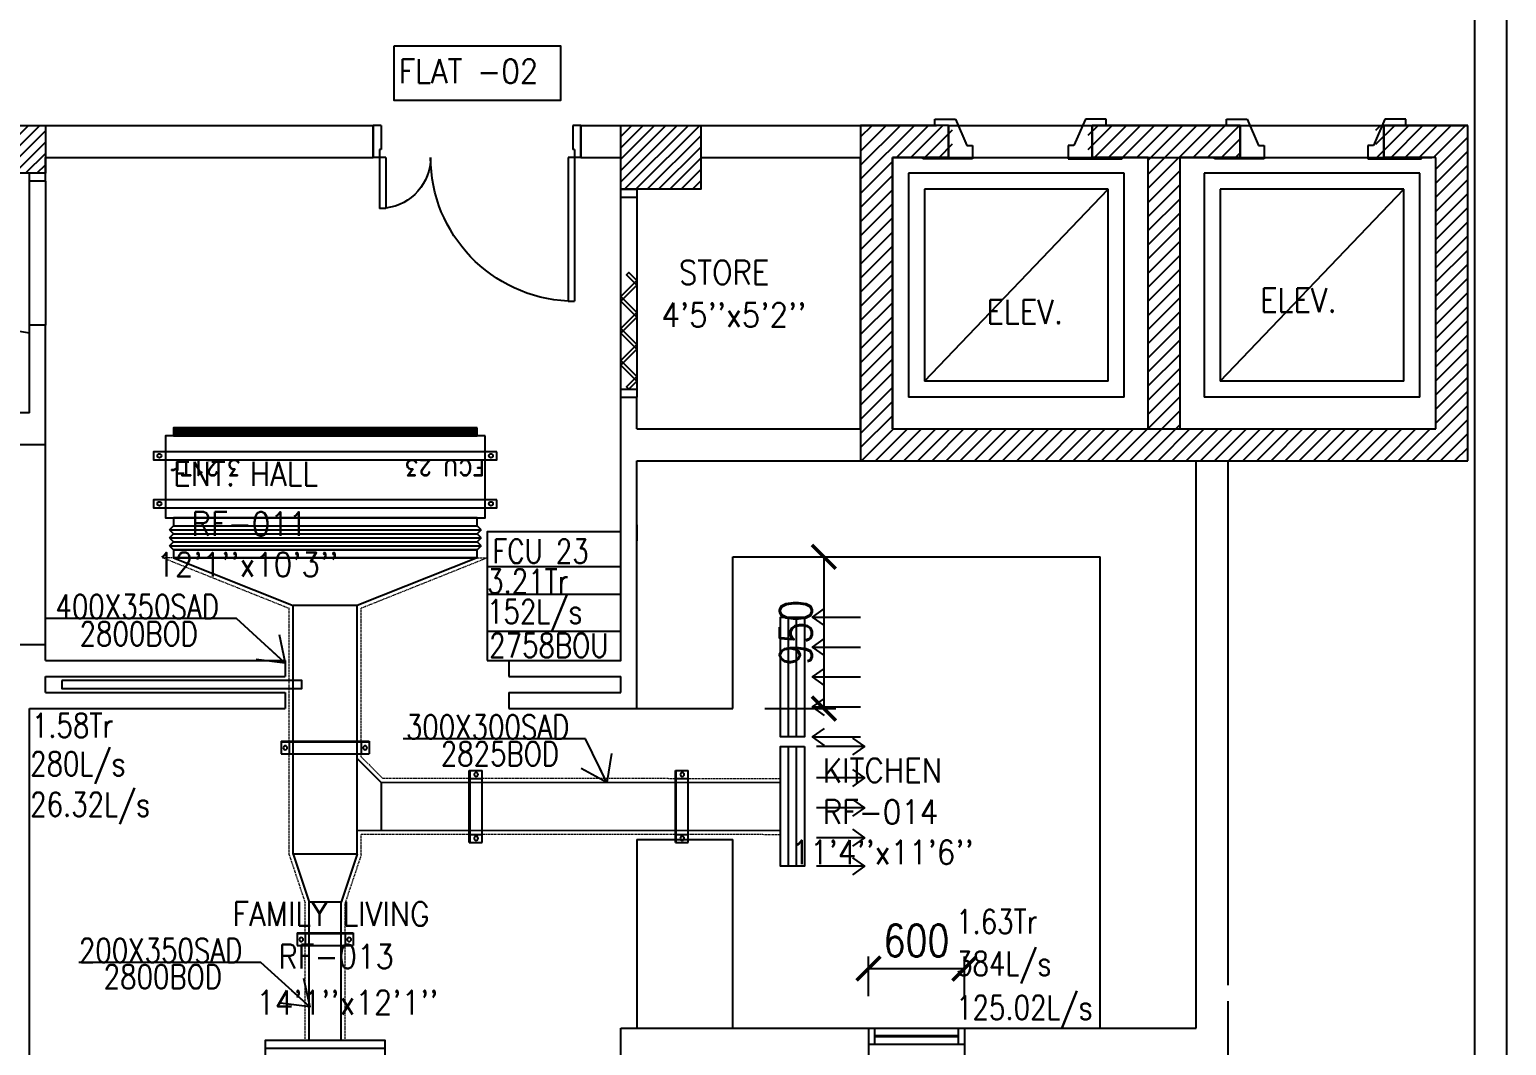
# Model space of a CAD drawing. Header units: millimetres. Extents: x -1288794 to 2153086, y -2701644 to -1428868.
# Drawn here: x 1830485 to 1839727, y -1498738 to -1492380 of the extents above; entities that cross this region are included whole.
import ezdxf

# ---------------------------------------------------------------- set-up
doc = ezdxf.new("R2010")
doc.units = ezdxf.units.MM
doc.header["$LTSCALE"] = 100
doc.header["$PDMODE"] = 34
doc.linetypes.add('DASHED2', pattern=[9.524999999999999, 6.349999999999999, -3.174999999999999])
doc.linetypes.add('HIDDEN', pattern=[9.524999999999999, 6.349999999999999, -3.174999999999999])
for name, color, linetype in [('A-ANNO-TEXT', 8, 'Continuous'), ('A-DOOR', 4, 'Continuous'), ('A-FLOR-OVHD', 4, 'DASHED2'), ('A-FLOR-PFIX', 8, 'Continuous'), ('A-FLOR-SPCL', 8, 'Continuous'), ('A-GLAZ', 5, 'Continuous'), ('A-WALL-FULL', 8, 'Continuous'), ('AC-CHR', 60, 'Continuous'), ('AC-CHS', 30, 'Continuous'), ('AC-HLTEXT', 100, 'Continuous'), ('AC-SAD', 3, 'Continuous'), ('AC-SAD TEXT', 3, 'Continuous'), ('FCU-AC', 160, 'Continuous'), ('M-HANGER', 30, 'Continuous'), ('RAD DIF', 10, 'Continuous'), ('RETURN GRILL RIGHT', 1, 'Continuous'), ('S-COL- HACT.', 9, 'Continuous'), ('S-COL.', 8, 'Continuous'), ('SAD RIGHT', 3, 'Continuous'), ('SUPPLY GRILL RIGHT', 3, 'Continuous')]:
    doc.layers.add(name, color=color, linetype=linetype)
doc.layers.add('INSULATION', color=1, linetype='Continuous', lineweight=5)
doc.styles.add('ROMAND', font='romand')
doc.styles.add('ROMANS', font='romans.shx', dxfattribs={"width": 0.8})
doc.styles.add('SIMPLEX', font='simplex.shx', dxfattribs={"width": 0.8})
doc.dimstyles.new('100 of DIM2', dxfattribs={"dimscale": 0, "dimtxt": 200, "dimasz": 150, "dimexe": 75, "dimexo": 200, "dimgap": 75, "dimtad": 1, "dimdec": 0, "dimrnd": 5, "dimzin": 0, "dimdsep": 46, "dimtxsty": 'ROMANS', "dimblk": 'ARCHTICK', "dimcen": 100, "dimclrd": 94, "dimclre": 94, "dimclrt": 2, "dimadec": 0, "dimazin": 0, "dimtfac": 1, "dimtdec": 0, "dimtofl": 0, "dimtmove": 2, "dimatfit": 3, "dimldrblk": 'OPEN90', "dimfxl": 75, "dimtolj": 1, "dimtzin": 0, "dimarcsym": 0})

# ---------------------------------------------------------------- blocks, each defined once
blk = doc.blocks.new('D-130-R')
for p, q in [((1219.999999999971, 200), (1219.999999999971, 1100)), ((1219.999999999971, 1100), (1259.999999999971, 1100)), ((1259.999999999971, 200), (1259.999999999971, 1100)), ((79.99999999997091, 520), (39.9999999999709, 520)), ((39.9999999999709, 200), (39.9999999999709, 520)), ((79.99999999997091, 200), (79.99999999997091, 520)), ((-2.91038e-11, 0), (-2.91038e-11, 200)), ((79.99999999997091, 200), (-2.91038e-11, 200)), ((39.9999999999709, 150), (39.9999999999709, 200)), ((1299.999999999971, 200), (1219.999999999971, 200)), ((1259.999999999971, 150), (1259.999999999971, 200)), ((1299.999999999971, 0), (1299.999999999971, 200)), ((49.9999999999709, 150), (39.9999999999709, 150)), ((49.9999999999709, 0), (49.9999999999709, 150)), ((1259.999999999971, 150), (1249.999999999971, 150)), ((1249.999999999971, 0), (1249.999999999971, 150)), ((49.9999999999709, 0), (-2.91038e-11, 0)), ((1299.999999999971, 0), (1249.999999999971, 0))]:
    blk.add_line(p, q)
for centre, radius, start, end in [((1259.999999999971, 200), 900, 92.5473181775407, 180), ((39.9999999999709, 200), 320, 0, 82.81924421851792)]:
    blk.add_arc(centre, radius, start, end)
blk = doc.blocks.new('W-60')
for p, q in [((600, 99.99999999997908), (0, 100)), ((40, 0), (40, 100)), ((559.9999999998544, 99.99999999997853), (560, -2.04068e-11)), ((600, -2.09468e-11), (0, 0))]:
    blk.add_line(p, q)
at = {"linetype": 'Continuous'}
for p, q in [((559.9999999999229, 52.99999999997565), (40, 52.99999999998624)), ((559.9999999999317, 46.99999999997564), (40, 46.99999999998624))]:
    blk.add_line(p, q, dxfattribs=at)
blk = doc.blocks.new('_ArchTick')
at = {"color": 0, "linetype": 'ByBlock', "const_width": 0.15}
blk.add_lwpolyline([(-0.5, -0.5), (0.5, 0.5)], dxfattribs=at)
blk = doc.blocks.new('*D714')
at = {"layer": 'Defpoints', "color": 0, "transparency": 16777216}
for p in [(1834885.257979919, -1495679.878594769), (1834885.25797992, -1496629.878594707), (1835455.821395931, -1496629.878594707)]:
    blk.add_point(p, dxfattribs=at)
at = {"layer": 'RAD DIF', "color": 94, "lineweight": -2, "transparency": 16777216}
for p, q in [((1835085.257979919, -1495679.878594769), (1835530.821395931, -1495679.878594769)), ((1835455.821395931, -1495679.878594769), (1835455.821395931, -1496629.878594707)), ((1835085.25797992, -1496629.878594707), (1835530.821395931, -1496629.878594707))]:
    blk.add_line(p, q, dxfattribs=at)
at = {"layer": 'RAD DIF', "color": 94, "lineweight": -2, "transparency": 16777216, "xscale": 150, "yscale": 150, "zscale": 150}
for p, rotation in [((1835455.821395931, -1495679.878594769), 90), ((1835455.821395931, -1496629.878594707), 270)]:
    blk.add_blockref('_ArchTick', p, dxfattribs=dict(at, rotation=rotation))
at = {"layer": 'RAD DIF', "color": 2, "transparency": 16777216, "insert": (1835280.82139593, -1496154.878594738), "char_height": 200, "attachment_point": 5, "rotation": 90, "style": 'ROMANS'}
blk.add_mtext('\\A1;950', dxfattribs=at)
blk = doc.blocks.new('*D715')
at = {"layer": 'Defpoints', "color": 0, "transparency": 16777216}
for p in [(1836335.257979919, -1498257.034133049), (1835735.257979919, -1498629.878594768), (1836335.257979919, -1498629.878594768)]:
    blk.add_point(p, dxfattribs=at)
at = {"layer": 'RAD DIF', "color": 94, "lineweight": -2, "transparency": 16777216}
for p, q in [((1835735.257979919, -1498429.878594768), (1835735.257979919, -1498182.034133049)), ((1835735.257979919, -1498257.034133049), (1836335.257979919, -1498257.034133049)), ((1836335.257979919, -1498429.878594768), (1836335.257979919, -1498182.034133049))]:
    blk.add_line(p, q, dxfattribs=at)
at = {"layer": 'RAD DIF', "color": 94, "lineweight": -2, "transparency": 16777216, "xscale": 150, "yscale": 150, "zscale": 150, "rotation": 180}
blk.add_blockref('_ArchTick', (1835735.257979919, -1498257.034133049), dxfattribs=at)
at = {"layer": 'RAD DIF', "color": 94, "lineweight": -2, "transparency": 16777216, "xscale": 150, "yscale": 150, "zscale": 150}
blk.add_blockref('_ArchTick', (1836335.257979919, -1498257.034133049), dxfattribs=at)
at = {"layer": 'RAD DIF', "color": 2, "transparency": 16777216, "insert": (1836035.257979919, -1498082.034133049), "char_height": 200, "attachment_point": 5, "style": 'ROMANS'}
blk.add_mtext('\\A1;600', dxfattribs=at)
blk = doc.blocks.new('fcu 3.5 tr')
at = {"layer": 'FCU-AC'}
h = blk.add_hatch(dxfattribs=at)
h.set_pattern_fill('NET', color=3)
h.set_pattern_definition([(0, (0, 0), (0, 3.175), []), (90, (0, 0), (-3.175, 1.944126793646423e-16), [])])
h.paths.add_polyline_path([(100969.5623560518, -1580238.053131212), (99069.5623560518, -1580238.053131212), (99069.5623560518, -1580288.053131212), (100969.5623560518, -1580288.053131212)])
at = {"layer": 'FCU-AC', "color": 1}
for p, q in [((100969.5623560518, -1579475.053131212), (99069.5623560518, -1579475.053131212)), ((99069.5623560518, -1579475.053131212), (99069.5623560518, -1579525.053131212)), ((100969.5623560518, -1579525.053131212), (100969.5623560518, -1579475.053131212)), ((99069.5623560518, -1579525.053131212), (100969.5623560518, -1579525.053131212)), ((100969.5623560518, -1579675.053131212), (99069.5623560518, -1579675.053131212)), ((99069.5623560518, -1579675.053131212), (99069.5623560518, -1579725.053131212)), ((100969.5623560518, -1579725.053131212), (100969.5623560518, -1579675.053131212)), ((99069.5623560518, -1579725.053131212), (100969.5623560518, -1579725.053131212))]:
    blk.add_line(p, q, dxfattribs=at)
at = {"layer": 'FCU-AC'}
for p, q in [((99044.5623560518, -1579550.053131212), (99069.5623560518, -1579525.053131212)), ((100994.5623560518, -1579550.053131212), (99044.5623560518, -1579550.053131212)), ((99044.5623560518, -1579550.053131212), (99069.5623560518, -1579575.053131212)), ((99044.5623560518, -1579600.053131212), (99069.5623560518, -1579575.053131212)), ((100969.5623560518, -1579525.053131212), (99069.5623560518, -1579525.053131212)), ((100969.5623560518, -1579575.053131212), (99069.5623560518, -1579575.053131212)), ((100969.5623560518, -1579575.053131212), (99069.5623560518, -1579575.053131212)), ((100994.5623560518, -1579550.053131212), (100969.5623560518, -1579525.053131212)), ((100994.5623560518, -1579550.053131212), (100969.5623560518, -1579575.053131212)), ((100994.5623560518, -1579600.053131212), (100969.5623560518, -1579575.053131212)), ((100994.5623560518, -1579600.053131212), (99044.5623560518, -1579600.053131212)), ((99044.5623560518, -1579600.053131212), (99069.5623560518, -1579625.053131212)), ((99044.5623560518, -1579650.053131212), (99069.5623560518, -1579625.053131212)), ((100994.5623560518, -1579650.053131212), (99044.5623560518, -1579650.053131212)), ((99044.5623560518, -1579650.053131212), (99069.5623560518, -1579675.053131212)), ((100969.5623560518, -1579625.053131212), (99069.5623560518, -1579625.053131212)), ((100969.5623560518, -1579625.053131212), (99069.5623560518, -1579625.053131212)), ((100994.5623560518, -1579600.053131212), (100969.5623560518, -1579625.053131212)), ((100994.5623560518, -1579650.053131212), (100969.5623560518, -1579625.053131212)), ((100994.5623560518, -1579650.053131212), (100969.5623560518, -1579675.053131212))]:
    blk.add_line(p, q, dxfattribs=at)
blk.add_lwpolyline([(99019.5623560518, -1580238.053131212), (101019.5623560518, -1580238.053131212), (101019.5623560518, -1579725.053131212), (99019.5623560518, -1579725.053131212)], close=True, dxfattribs=at)
at = {"layer": 'FCU-AC', "color": 6}
for points in [[(98944.5623560518, -1579838.053131212), (101094.5623560518, -1579838.053131212), (101094.5623560518, -1579788.053131212), (98944.5623560518, -1579788.053131212)], [(98944.5623560518, -1580138.053131212), (101094.5623560518, -1580138.053131212), (101094.5623560518, -1580088.053131212), (98944.5623560518, -1580088.053131212)]]:
    blk.add_lwpolyline(points, close=True, dxfattribs=at)
at = {"layer": 'FCU-AC', "color": 3}
blk.add_lwpolyline([(99069.5623560518, -1580288.053131212), (100969.5623560518, -1580288.053131212), (100969.5623560518, -1580238.053131212), (99069.5623560518, -1580238.053131212)], close=True, dxfattribs=at)
at = {"layer": 'FCU-AC', "color": 6}
for centre in [(98982.0623560518, -1579813.053131212), (101057.0623560518, -1579813.053131212), (98982.0623560518, -1580113.053131212), (101057.0623560518, -1580113.053131212)]:
    blk.add_circle(centre, 12.5, dxfattribs=at)
blk = doc.blocks.new('grill')
at = {"layer": 'SUPPLY GRILL RIGHT'}
for p, q in [((665706.2431264631, -1490216.693419014), (665656.2431264631, -1490216.693419014)), ((665656.2431264631, -1490216.693419014), (665656.2431264631, -1490966.693419014)), ((665756.2431264631, -1490216.693419014), (665706.2431264631, -1490216.693419014)), ((665706.2431264631, -1490216.693419014), (665706.2431264631, -1490966.693419014))]:
    blk.add_line(p, q, dxfattribs=at)
blk.add_lwpolyline([(665756.2431264631, -1490966.693419014), (665756.2431264631, -1490216.693419014), (665606.2431264631, -1490216.693419014), (665606.2431264631, -1490966.693419014)], close=True, dxfattribs=at)
blk = doc.blocks.new('*U421')
at = {"linetype": 'Continuous'}
for p, q in [((-37.50000000000028, -250.518637320024), (-37.49999999999297, 299.4813626801479)), ((42.49999999999976, 299.4813626801479), (-37.50000000000024, 299.4813626801479)), ((37.49999999999972, -250.518637320026), (37.50000000000704, 299.4813626801479)), ((42.49999999999972, -250.518637320026), (42.50000000000703, 299.4813626801479)), ((42.49999999999999, 249.4813626801479), (-37.50000000000001, 249.4813626801479)), ((42.49999999999242, -200.518637320026), (-37.50000000000757, -200.518637320024)), ((42.49999999999242, -250.518637320026), (-37.50000000000757, -250.518637320024))]:
    blk.add_line(p, q, dxfattribs=at)
for centre in [(-2.442490654175344e-13, 274.4813626801479), (-7.561993451143441e-12, -225.518637320026)]:
    blk.add_circle(centre, 12.5, dxfattribs=at)
blk = doc.blocks.new('*U423')
at = {"linetype": 'Continuous'}
for p, q in [((-37.50000000000023, -150.5186373197912), (-37.49999999999304, 199.4813626803807)), ((42.49999999999969, 199.4813626803807), (-37.50000000000031, 199.4813626803807)), ((37.49999999999977, -150.5186373197931), (37.50000000000698, 199.4813626803807)), ((42.49999999999977, -150.5186373197931), (42.50000000000696, 199.4813626803807)), ((42.49999999999992, 149.4813626803807), (-37.50000000000008, 149.4813626803807)), ((42.49999999999248, -100.5186373197931), (-37.50000000000751, -100.5186373197912)), ((42.49999999999248, -150.5186373197931), (-37.50000000000751, -150.5186373197912))]:
    blk.add_line(p, q, dxfattribs=at)
for centre in [(-3.037570195374428e-13, 174.4813626803807), (-7.502485497023533e-12, -125.5186373197931)]:
    blk.add_circle(centre, 12.5, dxfattribs=at)
blk = doc.blocks.new('*U422')
at = {"linetype": 'Continuous'}
for p, q in [((-37.50000000000026, -192.7801700679092), (-37.499999999993, 257.2200327263563)), ((42.49999999999973, 257.2200327263563), (-37.50000000000027, 257.2200327263563)), ((42.49999999999996, 207.2200327263563), (-37.50000000000004, 207.2200327263563)), ((37.49999999999974, -192.7801700679111), (37.50000000000701, 257.2200327263563)), ((42.49999999999974, -192.7801700679111), (42.500000000007, 257.2200327263563)), ((42.49999999999245, -142.7801700679111), (-37.50000000000753, -142.7801700679092)), ((42.49999999999245, -192.7801700679111), (-37.50000000000753, -192.7801700679092))]:
    blk.add_line(p, q, dxfattribs=at)
for centre in [(-2.691180611691379e-13, 232.2200327263563), (-7.527354492775136e-12, -167.7801700679111)]:
    blk.add_circle(centre, 12.5, dxfattribs=at)
blk = doc.blocks.new('SUPPLY GRILL RIGHT')
at = {"layer": 'SUPPLY GRILL RIGHT'}
for p, q in [((375, 25), (-375, 25)), ((375, -25), (375, 25)), ((375, -25), (-375, -25)), ((375, -75), (375, -25))]:
    blk.add_line(p, q, dxfattribs=at)
blk.add_lwpolyline([(-375, -75), (375, -75), (375, 75), (-375, 75)], close=True, dxfattribs=at)
for points in [[(-375, -450), (-375, -150)], [(-178.5, -450), (-178.5, -150)], [(9, -450), (9, -150)], [(196.5, -450), (196.5, -150)], [(375, -450), (375, -150)]]:
    blk.add_leader(points, dimstyle='100 of DIM2', override={"dimscale": 1, "dimasz": 75, "dimtad": 0, "dimclrd": 0, "dimfxl": 0.2}, dxfattribs=at)
blk = doc.blocks.new('RETURN GRILL RIGHT')
at = {"layer": 'RETURN GRILL RIGHT'}
for p, q in [((375, 25), (-375, 25)), ((375, -25), (-375, -25))]:
    blk.add_line(p, q, dxfattribs=at)
blk.add_lwpolyline([(-375, -75), (375, -75), (375, 75), (-375, 75)], close=True, dxfattribs=at)
for points in [[(-375, -125), (-375, -425)], [(-187.5, -125), (-187.5, -425)], [(0, -125), (0, -425)], [(187.5, -125), (187.5, -425)], [(375, -125), (375, -425)]]:
    blk.add_leader(points, dimstyle='100 of DIM2', override={"dimscale": 1, "dimasz": 75, "dimtad": 0, "dimclrd": 0, "dimfxl": 0.2}, dxfattribs=at)

msp = doc.modelspace()

# ---------------------------------------------------------------- hatches: boundary and pattern name
at = {"layer": 'S-COL- HACT.', "linetype": 'Continuous', "ltscale": 3}
h = msp.add_hatch(dxfattribs=at)
h.set_pattern_fill('ANSI31', color=256, scale=400, style=0)
h.set_pattern_definition([(45, (2067480.444677095, -1509404.659319091), (-35.35533905932737, 35.35533905932738), [])])
h.paths.add_polyline_path([(1830585.257979918, -1492979.878594767), (1829985.257979918, -1492979.878594767), (1829985.257979918, -1493279.878594767), (1830585.257979918, -1493279.878594767)])
h = msp.add_hatch(dxfattribs=at)
h.set_pattern_fill('ANSI31', color=256, scale=400, style=0)
h.set_pattern_definition([(45, (2946940.441079537, -1108967.893294336), (-35.35533905932737, 35.35533905932738), [])])
h.paths.add_polyline_path([(1834185.257979918, -1492979.878594767), (1834685.257979918, -1492979.878594767), (1834685.257979919, -1493379.878594767), (1834185.257979919, -1493379.878594767)])
h = msp.add_hatch(dxfattribs=at)
h.set_pattern_fill('ANSI31', color=256, scale=500, style=0)
h.set_pattern_definition([(45, (2946940.441079537, -1108967.893294336), (-44.19417382415921, 44.19417382415922), [])])
h.paths.add_polyline_path([(1837685.257979915, -1493179.878594771), (1838060.257979918, -1493179.87859477), (1838060.257979917, -1492979.87859477), (1837110.257979918, -1492979.878594772), (1837110.257979918, -1493179.878594772), (1837485.257979915, -1493179.878594771), (1837485.257979919, -1494879.878594767), (1835885.257979919, -1494879.878594767), (1835885.257979919, -1493179.878594775), (1836260.257979918, -1493179.878594774), (1836260.257979918, -1492979.878594774), (1835685.257979919, -1492979.878594776), (1835685.257979919, -1495079.878594767), (1839485.257979919, -1495079.878594767), (1839485.257979919, -1492979.878594767), (1838910.257979917, -1492979.878594768), (1838910.257979918, -1493179.878594768), (1839285.257979919, -1493179.878594767), (1839285.257979919, -1494879.878594767), (1837685.257979919, -1494879.878594767)])

# ---------------------------------------------------------------- linework, layer by layer
at = {"layer": 'A-ANNO-TEXT', "color": 5}
msp.add_lwpolyline([(1832766.230490786, -1492481.990250013), (1833808.60442495, -1492481.990250013), (1833808.60442495, -1492824.44699648), (1832766.230490786, -1492824.44699648)], close=True, dxfattribs=at)
at = {"layer": 'A-DOOR', "ltscale": 3}
for p, q in [((1834185.257979919, -1494679.878594768), (1834185.257979918, -1493379.878594768)), ((1834185.257979919, -1493429.878594768), (1834285.257979918, -1493429.878594767)), ((1834285.257979918, -1493379.878594767), (1834285.257979919, -1494679.878594768)), ((1834185.257979919, -1494629.878594768), (1834285.257979919, -1494629.878594768))]:
    msp.add_line(p, q, dxfattribs=at)
for points in [[(1834271.115844295, -1493965.736459135), (1834221.115844295, -1493915.736459135), (1834235.257979919, -1493901.594323512), (1834285.257979919, -1493951.594323512), (1834271.115844295, -1493965.736459135)], [(1834271.115844295, -1493965.736459135), (1834185.257979919, -1494051.594323513), (1834199.400115542, -1494065.736459137), (1834285.257979919, -1493979.878594758), (1834271.115844295, -1493965.736459135)], [(1834271.115844295, -1494165.736459138), (1834185.257979919, -1494079.878594761), (1834199.400115542, -1494065.736459137), (1834285.257979919, -1494151.594323514), (1834271.115844295, -1494165.736459138)], [(1834271.115844295, -1494165.736459138), (1834185.257979919, -1494251.594323516), (1834199.400115542, -1494265.73645914), (1834285.257979919, -1494179.878594762), (1834271.115844295, -1494165.736459138)], [(1834271.115844295, -1494365.736459141), (1834185.257979919, -1494279.878594764), (1834199.400115542, -1494265.73645914), (1834285.257979919, -1494351.594323518), (1834271.115844295, -1494365.736459141)], [(1834271.115844295, -1494365.736459141), (1834185.257979919, -1494451.594323519), (1834199.400115542, -1494465.736459143), (1834285.257979919, -1494379.878594765), (1834271.115844295, -1494365.736459141)], [(1834271.115844295, -1494565.736459145), (1834185.257979919, -1494479.878594767), (1834199.400115542, -1494465.736459143), (1834285.257979919, -1494551.594323521), (1834271.115844295, -1494565.736459145)], [(1834271.115844295, -1494565.736459145), (1834221.115844295, -1494615.736459144), (1834235.257979919, -1494629.878594768), (1834285.257979919, -1494579.878594768), (1834271.115844295, -1494565.736459145)], [(1830688.170077978, -1496454.878594707), (1830688.170077978, -1496504.878594709), (1832188.170077978, -1496504.878594711), (1832188.170077978, -1496454.878594711), (1830688.170077978, -1496454.878594709)]]:
    msp.add_lwpolyline(points, dxfattribs=at)
at = {"layer": 'A-FLOR-OVHD', "ltscale": 3}
for p, q in [((1830485.257979919, -1494229.878594769), (1830485.257979919, -1493329.878594768)), ((1830585.257979919, -1493329.878594768), (1830585.257979919, -1494229.878594769)), ((1830585.257979919, -1496229.878594708), (1830585.257979919, -1494979.878594769))]:
    msp.add_line(p, q, dxfattribs=at)
at = {"layer": 'A-FLOR-PFIX', "ltscale": 3}
for p, q in [((1836235.25797992, -1492979.878594774), (1837135.25797992, -1492979.878594774)), ((1838060.25797992, -1492979.878594774), (1838960.25797992, -1492979.878594769))]:
    msp.add_line(p, q, dxfattribs=at)
at = {"layer": 'A-FLOR-SPCL', "ltscale": 50}
for p, q in [((1836149.21699162, -1492941.515225526), (1836278.64878826, -1492941.515225526)), ((1836149.21699162, -1492979.878594775), (1836149.21699162, -1492941.515225526)), ((1836278.64878826, -1492941.515225526), (1836349.849043623, -1493105.568559523)), ((1837091.86717158, -1492941.515225526), (1837020.666916216, -1493105.568559523)), ((1837221.298968219, -1492941.515225526), (1837091.86717158, -1492941.515225526)), ((1837221.298968219, -1492979.878594775), (1837221.298968219, -1492941.515225526)), ((1837974.216991621, -1492941.515225526), (1838103.64878826, -1492941.515225526)), ((1837974.216991621, -1492979.878594775), (1837974.216991621, -1492941.515225526)), ((1838103.64878826, -1492941.515225526), (1838174.849043624, -1493105.568559523)), ((1838966.867171583, -1492941.51522552), (1838895.666916219, -1493105.568559518)), ((1839096.298968222, -1492941.515225521), (1838966.867171583, -1492941.51522552)), ((1839096.298968222, -1492979.878594769), (1839096.298968222, -1492941.515225521)), ((1836349.849043623, -1493105.568559523), (1836385.25797992, -1493105.568559523)), ((1836385.25797992, -1493105.568559523), (1836385.25797992, -1493189.878594774)), ((1836985.25797992, -1493105.568559523), (1836985.25797992, -1493189.878594774)), ((1837020.666916216, -1493105.568559523), (1836985.25797992, -1493105.568559523)), ((1838174.849043624, -1493105.568559523), (1838210.25797992, -1493105.568559523)), ((1838210.25797992, -1493105.568559523), (1838210.25797992, -1493189.878594774)), ((1838860.257979923, -1493105.568559518), (1838860.257979923, -1493189.878594769)), ((1838895.666916219, -1493105.568559518), (1838860.257979923, -1493105.568559518)), ((1836074.216991621, -1493189.878594774), (1836074.216991621, -1493179.878594775)), ((1836385.25797992, -1493189.878594774), (1836074.216991621, -1493189.878594774)), ((1836985.25797992, -1493189.878594774), (1837321.298968219, -1493189.878594775)), ((1837321.298968219, -1493189.878594775), (1837321.298968219, -1493179.878594775)), ((1837899.216991621, -1493189.878594774), (1837899.216991621, -1493179.878594775)), ((1838210.25797992, -1493189.878594774), (1837899.216991621, -1493189.878594774)), ((1838860.257979923, -1493189.878594769), (1839196.298968222, -1493189.878594769)), ((1839196.298968222, -1493189.878594769), (1839196.298968222, -1493179.878594769))]:
    msp.add_line(p, q, dxfattribs=at)
at = {"layer": 'A-FLOR-SPCL'}
for p, q in [((1836235.25797992, -1493179.878594774), (1837135.25797992, -1493179.878594774)), ((1837135.25797992, -1493179.878594774), (1837285.25797992, -1493179.878594774)), ((1838060.25797992, -1493179.878594774), (1838960.25797992, -1493179.878594769)), ((1838960.25797992, -1493179.878594769), (1839160.257979922, -1493179.878594768)), ((1835985.257979919, -1493279.878594775), (1835985.25797992, -1494679.878594774)), ((1837335.25797992, -1493279.878594775), (1835985.257979919, -1493279.878594775)), ((1837335.25797992, -1494679.878594774), (1837335.25797992, -1493279.878594775)), ((1837835.25797992, -1493279.878594775), (1837835.25797992, -1494679.878594774)), ((1839185.25797992, -1493279.878594775), (1837835.25797992, -1493279.878594775)), ((1839185.25797992, -1494679.878594774), (1839185.25797992, -1493279.878594775)), ((1836085.257979919, -1493379.878594774), (1836085.25797992, -1494579.878594774)), ((1837235.25797992, -1493379.878594775), (1836085.257979919, -1493379.878594774)), ((1836085.25797992, -1494579.878594774), (1837235.25797992, -1493379.878594775)), ((1837235.25797992, -1494579.878594774), (1837235.25797992, -1493379.878594775)), ((1837935.25797992, -1493379.878594774), (1837935.25797992, -1494579.878594774)), ((1839085.25797992, -1493379.878594775), (1837935.25797992, -1493379.878594774)), ((1837935.25797992, -1494579.878594774), (1839085.25797992, -1493379.878594775)), ((1839085.25797992, -1494579.878594774), (1839085.25797992, -1493379.878594775)), ((1837235.25797992, -1494579.878594774), (1836085.25797992, -1494579.878594774)), ((1839085.25797992, -1494579.878594774), (1837935.25797992, -1494579.878594774)), ((1837335.25797992, -1494679.878594774), (1835985.25797992, -1494679.878594774)), ((1839185.25797992, -1494679.878594774), (1837835.25797992, -1494679.878594774))]:
    msp.add_line(p, q, dxfattribs=at)
at = {"layer": 'A-FLOR-SPCL', "ltscale": 3}
for p, q in [((1834885.257979919, -1496629.878594706), (1834885.257979918, -1495679.878594768)), ((1834885.257979918, -1495679.878594768), (1837185.257979919, -1495679.878594768)), ((1837185.257979919, -1498629.878594761), (1837185.257979919, -1495679.878594768)), ((1834285.257979919, -1496629.878594706), (1834885.257979919, -1496629.878594706)), ((1834285.257979919, -1497449.87859476), (1834285.257979919, -1498629.878594761)), ((1834285.257979919, -1497449.87859476), (1834885.257979919, -1497449.87859476)), ((1834885.257979919, -1498629.878594761), (1834885.257979919, -1497449.87859476))]:
    msp.add_line(p, q, dxfattribs=at)
msp.add_arc((1829285.257979942, -1500904.210817072), 6732.145080993278, 79.73219821313819, 100.2678017868618, dxfattribs=at)
at = {"layer": 'A-WALL-FULL', "ltscale": 3}
for p, q in [((1830585.257979918, -1492979.878594769), (1832635.257979919, -1492979.878594769)), ((1832635.257979919, -1493179.878594768), (1832635.257979919, -1492979.878594769)), ((1833935.257979919, -1492979.878594769), (1836160.257979919, -1492979.878594767)), ((1833935.257979919, -1493179.878594768), (1833935.257979919, -1492979.878594769)), ((1834035.257979919, -1492979.878594769), (1834385.257979919, -1492979.878594768)), ((1836235.257592525, -1492979.878594768), (1836235.25797992, -1492979.878594767)), ((1836235.25797992, -1493179.878594774), (1836235.25797992, -1492979.878594774)), ((1837135.25797992, -1492979.878594774), (1838060.25797992, -1492979.878594774)), ((1837135.25797992, -1493179.878594773), (1837135.25797992, -1492979.878594774)), ((1837185.25797992, -1492979.878594767), (1838060.25797992, -1492979.878594767)), ((1838060.25797992, -1493179.878594774), (1838060.25797992, -1492979.878594774)), ((1838960.25797992, -1493179.878594768), (1838960.25797992, -1492979.878594769)), ((1838960.25797992, -1492979.878594769), (1839485.257979919, -1492979.878594774)), ((1839485.257979919, -1494179.87859477), (1839485.257979919, -1492979.878594774)), ((1830585.257979919, -1493179.878594769), (1832635.257979919, -1493179.878594768)), ((1830585.257979919, -1493329.878594768), (1830585.257979919, -1493179.878594769)), ((1833935.257979919, -1493179.878594768), (1834185.257979919, -1493179.878594768)), ((1834035.257979919, -1493179.878594768), (1834185.257979919, -1493179.878594768)), ((1834185.257979919, -1493379.878594768), (1834185.257979919, -1493179.878594768)), ((1834185.257979919, -1493379.878594768), (1834185.257979919, -1493179.878594768)), ((1834685.257979918, -1493179.878594767), (1835685.25797992, -1493179.878594766)), ((1835685.257979919, -1494879.878594768), (1835685.25797992, -1493179.878594767)), ((1835885.257979919, -1494879.878594768), (1835885.25797992, -1493179.878594767)), ((1835885.25797992, -1493179.878594766), (1836235.25797992, -1493179.878594765)), ((1837135.25797992, -1493179.878594773), (1837585.25797992, -1493179.878594773)), ((1837585.25797992, -1493179.878594773), (1838060.25797992, -1493179.878594773)), ((1838960.25797992, -1493179.878594768), (1839260.25797992, -1493179.878594774)), ((1839285.257979919, -1494879.878594767), (1839285.257979919, -1493179.878594774)), ((1839285.257979919, -1494879.878594767), (1839285.257979919, -1493179.878594773)), ((1830585.257979919, -1493329.878594768), (1830485.257979919, -1493329.878594768)), ((1834185.257979919, -1493379.878594768), (1834285.257979918, -1493379.878594767)), ((1830585.257979919, -1494229.878594769), (1830485.257979919, -1494229.878594767)), ((1830485.257979919, -1494779.878594768), (1830485.257979919, -1494229.878594767)), ((1830585.257979919, -1494979.878594769), (1830585.257979919, -1494229.878594769)), ((1834185.257979919, -1494679.878594768), (1834285.257979919, -1494679.878594768)), ((1834185.257979919, -1496329.878594708), (1834185.257979919, -1494679.878594768)), ((1834285.257979919, -1494879.878594768), (1834285.257979919, -1494679.878594768)), ((1830485.257979919, -1494779.878594768), (1830185.257979919, -1494779.878594768)), ((1834285.257979919, -1494879.878594768), (1835685.257979919, -1494879.878594768)), ((1835885.257979919, -1494879.878594767), (1839285.257979919, -1494879.878594767)), ((1830585.257979919, -1494979.878594769), (1830385.257979919, -1494979.878594769)), ((1834285.257979919, -1495079.878594768), (1837785.257979919, -1495079.878594768)), ((1834285.257979919, -1496629.878594706), (1834285.257979919, -1495079.878594768)), ((1837785.257979919, -1498629.878594767), (1837785.257979919, -1495079.878594768)), ((1837985.257979919, -1495079.878594768), (1839385.257979919, -1495079.878594767)), ((1837985.257979919, -1498361.878594771), (1837985.257979919, -1495079.878594768)), ((1834285.257979919, -1495479.878594768), (1834285.257979919, -1495579.878594768)), ((1837785.257979919, -1498629.878594768), (1837785.257979919, -1495479.878594768)), ((1830385.257979918, -1496229.878594708), (1830585.257979919, -1496229.878594708)), ((1830585.257979919, -1496329.878594708), (1830585.257979919, -1496229.878594708)), ((1830585.257979919, -1496329.878594708), (1832085.257979918, -1496329.878594712)), ((1832085.257979918, -1496329.87859471), (1832085.257979918, -1496429.87859471)), ((1833485.257979918, -1496329.878594708), (1833485.257979918, -1496429.878594708)), ((1833485.257979918, -1496329.87859471), (1834185.257979919, -1496329.878594708)), ((1830585.257979919, -1496429.878594708), (1832085.257979918, -1496429.878594712)), ((1830585.257979919, -1496529.878594708), (1830585.257979919, -1496429.878594708)), ((1833485.257979918, -1496429.87859471), (1834185.257979919, -1496429.878594708)), ((1834185.257979919, -1496529.878594707), (1834185.257979919, -1496429.878594708)), ((1830585.257979919, -1496529.878594708), (1832085.257979918, -1496529.878594713)), ((1832085.257979918, -1496529.87859471), (1832085.257979918, -1496629.87859471)), ((1833485.257979918, -1496529.878594708), (1833485.257979918, -1496629.878594708)), ((1833485.257979918, -1496529.87859471), (1834185.257979919, -1496529.878594707)), ((1830485.257979919, -1500619.878594693), (1830485.257979919, -1496629.878594708)), ((1830485.257979919, -1496629.878594708), (1832085.257979918, -1496629.878594712)), ((1833485.257979918, -1496629.87859471), (1834285.257979919, -1496629.878594706)), ((1837985.257979919, -1500529.878594683), (1837985.257979918, -1498461.878594771)), ((1834185.257979919, -1498629.878594768), (1835735.257979919, -1498629.878594768)), ((1834185.257979919, -1499529.878594768), (1834185.257979919, -1498629.878594768)), ((1835735.257979919, -1498629.878594768), (1835735.257979919, -1498829.878594768)), ((1836335.257979919, -1498629.878594768), (1836335.257979919, -1498829.878594768)), ((1836335.257979919, -1498629.878594768), (1837785.257979918, -1498629.878594768))]:
    msp.add_line(p, q, dxfattribs=at)
at = {"layer": 'A-WALL-FULL'}
msp.add_line((1839285.257979919, -1493179.878594774), (1838960.25797992, -1493179.878594768), dxfattribs=at)
msp.add_line((1839285.257979919, -1493179.878594774), (1838960.25797992, -1493179.878594768), dxfattribs=at)
at = {"layer": 'A-WALL-FULL', "linetype": 'Continuous', "ltscale": 3}
msp.add_line((1830485.257979919, -1493329.878594768), (1830485.257979919, -1493279.878594767), dxfattribs=at)
at = {"layer": 'AC-CHR'}
msp.add_line((1839726.919490351, -1482029.878594793), (1839726.919490351, -1500119.878594682), dxfattribs=at)
at = {"layer": 'AC-CHS'}
msp.add_line((1839526.919490351, -1481829.878594793), (1839526.919490351, -1500319.878594682), dxfattribs=at)
at = {"layer": 'AC-SAD'}
for p, q in [((1833285.257979632, -1495685.559774679), (1831385.257979632, -1495685.559774679)), ((1831385.257979632, -1495685.559774679), (1832135.257979632, -1495985.55977468)), ((1833285.257979632, -1495685.559774679), (1832535.257979632, -1495985.559774679)), ((1832135.257979632, -1497541.973070035), (1832135.257979632, -1495985.55977468)), ((1832535.257979632, -1495985.559774679), (1832135.257979632, -1495985.55977468)), ((1832535.257979632, -1497541.973070035), (1832535.257979632, -1495985.55977468)), ((1832535.257979632, -1496941.97291948), (1832685.257979632, -1497092.095670732)), ((1832685.257979632, -1497092.095670732), (1832685.012577581, -1497392.095570361)), ((1835185.380680944, -1497094.140788878), (1832685.257979632, -1497092.095670732)), ((1835185.135278893, -1497394.140688507), (1832535.257979632, -1497391.973070035)), ((1832535.257979632, -1497541.973070035), (1832135.257979632, -1497541.973070035)), ((1832135.257979632, -1497541.973070035), (1832235.257979632, -1497841.973070035)), ((1832535.257979632, -1497541.973070035), (1832435.257979632, -1497841.973070035)), ((1832235.257979632, -1498707.44069999), (1832235.257979632, -1497841.973070035)), ((1832435.257979632, -1497841.973070035), (1832235.257979632, -1497841.973070035)), ((1832435.257979632, -1498707.44069999), (1832435.257979632, -1497841.973070035))]:
    msp.add_line(p, q, dxfattribs=at)
at = {"layer": 'AC-SAD TEXT'}
for p, q in [((1833348.161597129, -1495740.769908367), (1834185.257979919, -1495740.769908367)), ((1833348.161597129, -1495914.166801007), (1834185.257979919, -1495914.166801007)), ((1833348.161597129, -1496145.345531084), (1834185.257979919, -1496145.345531084))]:
    msp.add_line(p, q, dxfattribs=at)
msp.add_lwpolyline([(1833348.161597129, -1496329.878594708), (1834185.257979919, -1496329.878594708), (1834185.257979919, -1495523.915438066), (1833348.161597129, -1495523.915438066)], close=True, dxfattribs=at)
at = {"layer": 'INSULATION', "linetype": 'HIDDEN', "ltscale": 0.01}
for p, q in [((1831317.943419544, -1495685.559774679), (1832110.257979632, -1496002.485598715)), ((1831385.257979632, -1495685.559774679), (1831317.943419544, -1495685.559774679)), ((1833352.572539722, -1495685.559774679), (1832560.257979632, -1496002.485598715)), ((1833285.257979632, -1495685.559774679), (1833352.572539721, -1495685.559774679)), ((1832110.257979632, -1497546.030011539), (1832110.257979632, -1496002.485598715)), ((1832560.257979632, -1496931.62356963), (1832560.257979632, -1496002.485598715)), ((1832560.257979632, -1496931.62356963), (1832695.62777619, -1497067.104144935)), ((1835185.401131115, -1497069.140797242), (1832695.62777619, -1497067.104144935)), ((1835185.114828722, -1497419.140680143), (1832560.257979632, -1497416.993528577)), ((1832560.257979632, -1497546.030011539), (1832560.257979632, -1497416.993528577)), ((1832110.257979632, -1497546.030011539), (1832210.257979632, -1497846.030011539)), ((1832560.257979632, -1497546.030011539), (1832460.257979632, -1497846.030011539)), ((1832210.257979632, -1498707.44069999), (1832210.257979632, -1497846.030011539)), ((1832460.257979632, -1498707.44069999), (1832460.257979632, -1497846.030011539))]:
    msp.add_line(p, q, dxfattribs=at)
at = {"layer": 'S-COL.', "linetype": 'Continuous', "ltscale": 3}
for p, q in [((1836235.25797992, -1492979.878594767), (1835685.257979919, -1492979.878594776)), ((1835685.257979919, -1492979.878594776), (1835685.257979919, -1495079.878594767)), ((1836235.25797992, -1492979.878594753), (1836235.25797992, -1493179.878594753)), ((1838060.257979917, -1492979.87859477), (1837135.257979919, -1492979.878594773)), ((1837135.257979919, -1492979.878594761), (1837135.25797992, -1493179.878594759)), ((1838060.257979917, -1492979.878594774), (1838060.257979918, -1493179.87859477)), ((1839485.257979919, -1492979.878594767), (1838960.25797992, -1492979.878594769)), ((1838960.25797992, -1492979.878594774), (1838960.25797992, -1493179.878594769)), ((1839485.257979919, -1495079.878594767), (1839485.257979919, -1492979.878594767)), ((1836235.25797992, -1493179.878594767), (1835885.257979919, -1493179.878594775)), ((1835885.257979919, -1493179.878594775), (1835885.257979919, -1494879.878594767)), ((1837485.257979915, -1493179.878594771), (1837135.25797992, -1493179.878594772)), ((1837485.257979919, -1494879.878594767), (1837485.257979915, -1493179.878594771)), ((1838060.257979918, -1493179.87859477), (1837685.257979915, -1493179.878594771)), ((1837685.257979919, -1494879.878594767), (1837685.257979915, -1493179.878594771)), ((1839285.257979919, -1493179.878594767), (1838960.25797992, -1493179.878594768)), ((1839285.257979919, -1494879.878594767), (1839285.257979919, -1493179.878594767)), ((1835885.257979919, -1494879.878594767), (1837485.257979919, -1494879.878594767)), ((1837685.257979919, -1494879.878594767), (1839285.257979919, -1494879.878594767)), ((1835685.257979919, -1495079.878594767), (1839485.257979919, -1495079.878594767))]:
    msp.add_line(p, q, dxfattribs=at)
for points in [[(1829985.257979918, -1492979.878594767), (1830585.257979918, -1492979.878594767), (1830585.257979918, -1493279.878594767), (1829985.257979918, -1493279.878594767)], [(1834185.257979918, -1492979.878594767), (1834685.257979918, -1492979.878594767), (1834685.257979919, -1493379.878594767), (1834185.257979919, -1493379.878594767)]]:
    msp.add_lwpolyline(points, close=True, dxfattribs=at)

# ---------------------------------------------------------------- block references
at = {"layer": 'A-DOOR', "ltscale": 3, "xscale": -1, "rotation": 180}
msp.add_blockref('D-130-R', (1832635.257979919, -1492979.878594768), dxfattribs=at)
at = {"layer": 'A-GLAZ', "ltscale": 3, "rotation": 180}
msp.add_blockref('W-60', (1836335.257979919, -1498629.878594768), dxfattribs=at)
at = {"layer": 'FCU-AC', "color": 3, "rotation": 180}
msp.add_blockref('fcu 3.5 tr', (1932354.820335684, -3075160.612905891), dxfattribs=at)
at = {"layer": 'M-HANGER', "xscale": -1, "rotation": 270}
for name, p in [('*U421', (1832310.776616952, -1496875.37890866)), ('*U423', (1832310.776616952, -1498075.37890866))]:
    msp.add_blockref(name, p, dxfattribs=at)
at = {"layer": 'M-HANGER', "xscale": -1}
for p in [(1833279.689827068, -1497274.599491434), (1834569.36341585, -1497274.599491434)]:
    msp.add_blockref('*U422', p, dxfattribs=at)
at = {"layer": 'RETURN GRILL RIGHT', "xscale": -1, "rotation": 90}
msp.add_blockref('RETURN GRILL RIGHT', (1835260.257979919, -1496432.095620546), dxfattribs=at)
at = {"layer": 'SAD RIGHT', "rotation": 270}
msp.add_blockref('grill', (3322926.951398646, -833101.1975735268), dxfattribs=at)
at = {"layer": 'SUPPLY GRILL RIGHT', "xscale": -1, "rotation": 90}
msp.add_blockref('SUPPLY GRILL RIGHT', (1835260.257979919, -1497242.095620546), dxfattribs=at)

# ---------------------------------------------------------------- texts
at = {"layer": 'A-ANNO-TEXT', "color": 5, "style": 'ROMANS', "width": 0.9}
msp.add_text('FLAT -02', height=150, dxfattribs=at).set_placement((1832794.972553159, -1492716.361814782))
at = {"layer": 'A-ANNO-TEXT', "style": 'ROMANS', "width": 0.9}
for s, p in [('STORE', (1834548.55684836, -1493974.700748577)), ('ELEV.', (1838185.060541288, -1494149.255919685)), ("4'5''x5'2''", (1834438.861331288, -1494241.043813805)), ('ELEV.', (1836472.53080947, -1494221.384555627)), ('ENT. HALL', (1831383.487163914, -1495236.472832096)), ('RF-011', (1831499.35284557, -1495548.712882284)), ("12'1''x10'3''", (1831278.812654642, -1495803.146644256)), ('KITCHEN', (1835448.882428399, -1497092.171826478)), ('RF-014', (1835448.882428399, -1497352.018019362)), ("11'4''x11'6''", (1835253.650913904, -1497604.31706697)), ('FAMILY LIVING', (1831755.396335953, -1497990.433614702)), ('RF-013', (1832042.148810909, -1498256.390366663)), ("14'1''x12'1''", (1831904.732510052, -1498544.296472126))]:
    msp.add_text(s, height=150, dxfattribs=at).set_placement(p)
at = {"layer": 'AC-HLTEXT', "style": 'ROMAND'}
for s, p in [('3.21Tr', (1831806.955534567, -1495072.559774679)), ('FCU 23', (1833335.257979632, -1495072.559774679))]:
    msp.add_text(s, height=100, rotation=180, dxfattribs=at).set_placement(p)
at = {"layer": 'AC-SAD TEXT', "style": 'ROMAND'}
for s, p in [('3.21Tr', (1831806.955534567, -1495072.559774679)), ('FCU 23', (1833335.257979632, -1495072.559774679))]:
    msp.add_text(s, height=100, rotation=180, dxfattribs=at).set_placement(p)
at = {"layer": 'AC-SAD TEXT', "style": 'SIMPLEX', "width": 0.8}
for s, p in [('FCU 23', (1833382.580871148, -1495720.444413381)), ('3.21Tr', (1833348.161597129, -1495907.46323454)), ('400X350SAD', (1830647.464750758, -1496066.467506381)), ('152L/s', (1833348.161597129, -1496097.576501053)), ('2800BOD', (1830798.376715146, -1496237.028068479)), ('2758BOU', (1833361.3685342, -1496309.985975705)), ('1.58Tr', (1830499.706035332, -1496810.1245692)), ('300X300SAD', (1832840.145717762, -1496819.868758016)), ('280L/s', (1830488.953352939, -1497050.067123197)), ('2825BOD', (1833058.335492935, -1496987.503641106)), ('26.32L/s', (1830488.953352939, -1497304.334697304)), ('1.63Tr', (1836282.963129289, -1498037.671380478)), ('200X350SAD', (1830793.952863052, -1498218.776380684)), ('384L/s', (1836282.963129289, -1498300.71285787)), ('2800BOD', (1830949.238201968, -1498382.878963262)), ('125.02L/s', (1836282.963129289, -1498575.791025162))]:
    msp.add_text(s, height=150, dxfattribs=at).set_placement(p)

# ---------------------------------------------------------------- dimensions: what is measured, and where the dimension line sits
at = {"layer": 'RAD DIF'}
dim = msp.add_linear_dim(base=(1835455.821395931, -1496629.878594707), p1=(1834885.257979918, -1495679.878594768), p2=(1834885.257979919, -1496629.878594706), angle=90, dimstyle='100 of DIM2', override={"dimscale": 1, "dimfxl": 0.2}, dxfattribs=at)
dim.commit()
dim.dimension.update_dxf_attribs({"geometry": '*D714', "text_midpoint": (1835280.82139593, -1496154.878594738)})
dim = msp.add_linear_dim(base=(1836335.257979919, -1498257.034133049), p1=(1835735.257979919, -1498629.878594768), p2=(1836335.257979919, -1498629.878594768), dimstyle='100 of DIM2', override={"dimscale": 1, "dimfxl": 0.2}, dxfattribs=at)
dim.commit()
dim.dimension.update_dxf_attribs({"geometry": '*D715', "text_midpoint": (1836035.257979919, -1498082.034133049)})

# ---------------------------------------------------------------- leaders
at = {"layer": 'AC-SAD TEXT'}
for points in [[(1832085.794975099, -1496345.032211222), (1831780.612822252, -1496066.467506381), (1830587.394356467, -1496066.467506381)], [(1834097.968031866, -1497093.251277599), (1833964.434583025, -1496819.868758016), (1832823.336646054, -1496819.868758016)], [(1832238.291366664, -1498497.341085525), (1831933.109213817, -1498218.776380684), (1830793.952863052, -1498218.776380684)]]:
    msp.add_leader(points, dimstyle='100 of DIM2', override={"dimscale": 1, "dimtad": 0, "dimfxl": 0.2}, dxfattribs=at)

doc.saveas('drawing.dxf')
